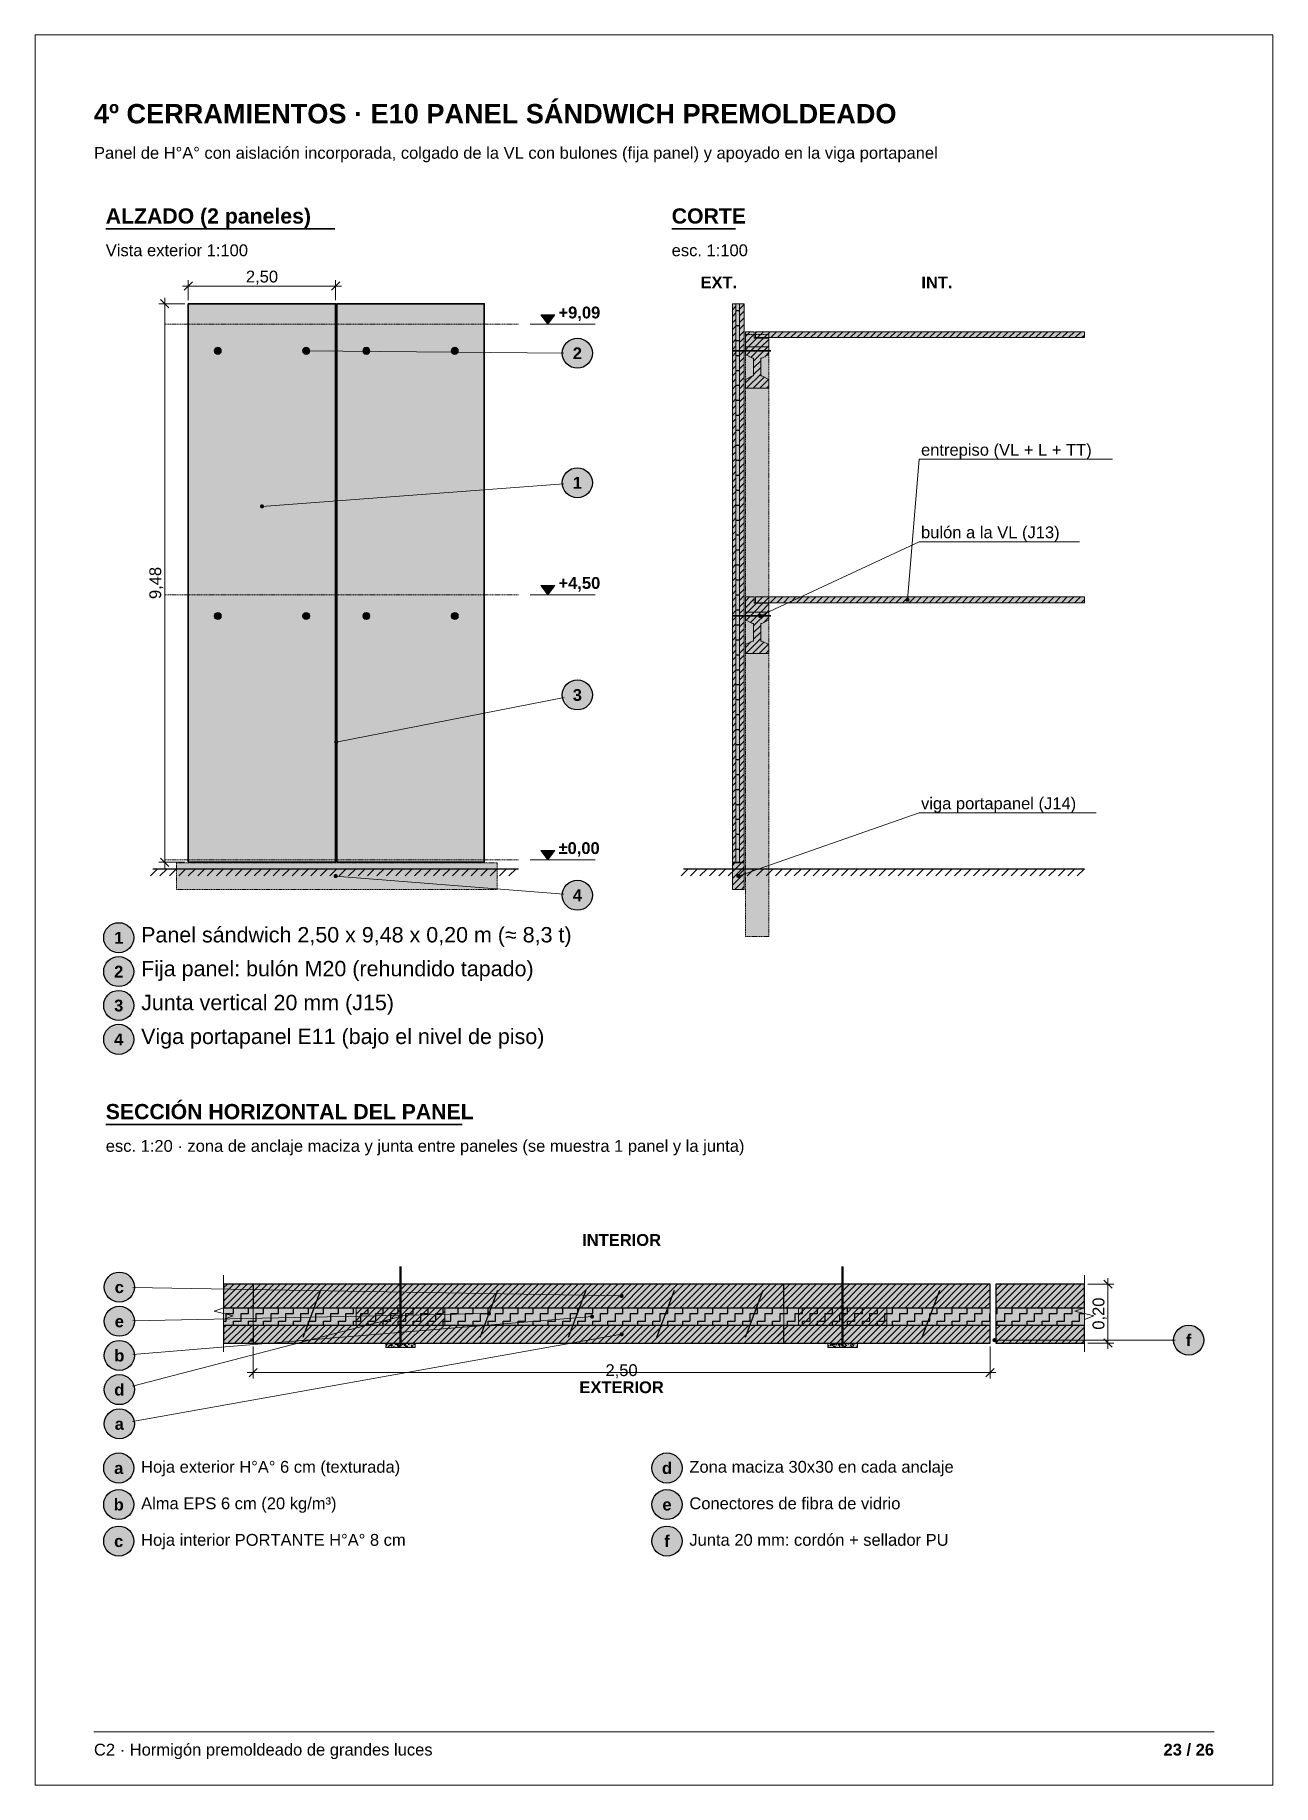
# Paper-space layout 'LAMINA 23' of a CAD drawing. Header units: millimetres. Extents: x 0 to 210, y 0 to 297.
# The model-space entities are those that its viewports show. They can reach past a viewport. Long polylines and large blocks are cut down to what shows.
import ezdxf
from ezdxf.enums import TextEntityAlignment as Align

# ---------------------------------------------------------------- set-up
doc = ezdxf.new("R2010")
doc.units = ezdxf.units.MM
doc.linetypes.add('DASHED', pattern=[1.524, 1.27, -0.254])
for name, color, linetype in [('CONTORNOS', 7, 'Continuous'), ('CONTORNOS-RAYADO', 8, 'Continuous'), ('CONTORNOS-RELLENO', 9, 'Continuous'), ('COTAS', 7, 'Continuous'), ('COTAS-RELLENO', 9, 'Continuous'), ('LINEAS', 7, 'Continuous'), ('LINEAS-RELLENO', 9, 'Continuous'), ('MARCO', 7, 'Continuous'), ('REFERENCIAS', 7, 'Continuous'), ('REFERENCIAS-RELLENO', 9, 'Continuous'), ('TEXTOS', 7, 'Continuous'), ('VIEWPORTS', 7, 'Continuous')]:
    doc.layers.add(name, color=color, linetype=linetype)
doc.styles.add('ARIAL', font='arial.ttf')
doc.styles.add('ARIAL-NEGRITA', font='arialbd.ttf')

msp = doc.modelspace()

# ---------------------------------------------------------------- hatches: boundary and pattern name
at = {"layer": 'CONTORNOS-RAYADO'}
h = msp.add_hatch(dxfattribs=at)
h.set_pattern_fill('ANSI31', color=8, scale=0.25)
h.paths.add_polyline_path([(5398.3, 156.6), (5398.9, 156.6), (5398.9, 251.4), (5398.3, 251.4)])
h = msp.add_hatch(dxfattribs=at)
h.set_pattern_fill('ZIGZAG', color=8, scale=0.2, angle=90)
h.paths.add_polyline_path([(5398.9, 156.6), (5399.5, 156.6), (5399.5, 251.4), (5398.9, 251.4)])
h = msp.add_hatch(dxfattribs=at)
h.set_pattern_fill('ANSI31', color=8, scale=0.25)
h.paths.add_polyline_path([(5399.5, 156.6), (5400.3, 156.6), (5400.3, 251.4), (5399.5, 251.4)])
h = msp.add_hatch(dxfattribs=at)
h.set_pattern_fill('ANSI31', color=8, scale=0.25)
h.paths.add_polyline_path([(5400.5, 244.05), (5404.5, 244.05), (5404.5, 245.55), (5402, 245.55), (5402, 246.65), (5400.5, 246.65)])
h = msp.add_hatch(dxfattribs=at)
h.set_pattern_fill('ANSI31', color=8, scale=0.25)
h.paths.add_polyline_path([(5402.2, 245.65), (5458, 245.65), (5458, 246.65), (5402.2, 246.65)])
h = msp.add_hatch(dxfattribs=at)
h.set_pattern_fill('ANSI31', color=8, scale=0.25)
h.paths.add_polyline_path([(5400.5, 237.05), (5404.5, 237.05), (5404.5, 238.55), (5403.3, 239.15), (5403.1, 239.15), (5403.1, 242.15), (5403.3, 242.15), (5404.5, 242.75), (5404.5, 244.05), (5400.5, 244.05), (5400.5, 242.75), (5401.7, 242.15), (5401.9, 242.15), (5401.9, 239.15), (5401.7, 239.15), (5400.5, 238.55)])
h = msp.add_hatch(dxfattribs=at)
h.set_pattern_fill('ANSI31', color=8, scale=0.25)
h.paths.add_polyline_path([(5400.5, 199.05), (5404.5, 199.05), (5404.5, 200.55), (5402, 200.55), (5402, 201.65), (5400.5, 201.65)])
h = msp.add_hatch(dxfattribs=at)
h.set_pattern_fill('ANSI31', color=8, scale=0.25)
h.paths.add_polyline_path([(5400.5, 192.05), (5404.5, 192.05), (5404.5, 193.55), (5403.3, 194.15), (5403.1, 194.15), (5403.1, 197.15), (5403.3, 197.15), (5404.5, 197.75), (5404.5, 199.05), (5400.5, 199.05), (5400.5, 197.75), (5401.7, 197.15), (5401.9, 197.15), (5401.9, 194.15), (5401.7, 194.15), (5400.5, 193.55)])
h = msp.add_hatch(dxfattribs=at)
h.set_pattern_fill('ANSI31', color=8, scale=0.25)
h.paths.add_polyline_path([(5402.2, 200.65), (5458, 200.65), (5458, 201.65), (5402.2, 201.65)])
h = msp.add_hatch(dxfattribs=at)
h.set_pattern_fill('ANSI31', color=8, scale=0.25)
h.paths.add_polyline_path([(5398.3, 152), (5400.3, 152), (5400.3, 156.5), (5398.3, 156.5)])
h = msp.add_hatch(dxfattribs=at)
h.set_pattern_fill('ANSI31', color=8, scale=0.25)
h.paths.add_polyline_path([(5312, 81), (5407, 81), (5407, 85), (5312, 85)])
h = msp.add_hatch(dxfattribs=at)
h.set_pattern_fill('ANSI31', color=8, scale=0.25)
h.paths.add_polyline_path([(5317, 81), (5442, 81), (5442, 85), (5317, 85)])
h = msp.add_hatch(dxfattribs=at)
h.set_pattern_fill('ANSI31', color=8, scale=0.25)
h.paths.add_polyline_path([(5443, 81), (5458, 81), (5458, 85), (5443, 85)])
h = msp.add_hatch(dxfattribs=at)
h.set_pattern_fill('ZIGZAG', color=8, scale=0.2)
h.paths.add_polyline_path([(5312, 78), (5407, 78), (5407, 81), (5312, 81)])
h = msp.add_hatch(dxfattribs=at)
h.set_pattern_fill('ZIGZAG', color=8, scale=0.2)
h.paths.add_polyline_path([(5317, 78), (5442, 78), (5442, 81), (5317, 81)])
h = msp.add_hatch(dxfattribs=at)
h.set_pattern_fill('ANSI31', color=8, scale=0.25)
h.paths.add_polyline_path([(5334.5, 78), (5349.5, 78), (5349.5, 81), (5334.5, 81)])
h = msp.add_hatch(dxfattribs=at)
h.set_pattern_fill('ANSI31', color=8, scale=0.25)
h.paths.add_polyline_path([(5409.5, 78), (5424.5, 78), (5424.5, 81), (5409.5, 81)])
h = msp.add_hatch(dxfattribs=at)
h.set_pattern_fill('ZIGZAG', color=8, scale=0.2)
h.paths.add_polyline_path([(5443, 78), (5458, 78), (5458, 81), (5443, 81)])
h = msp.add_hatch(dxfattribs=at)
h.set_pattern_fill('ANSI31', color=8, scale=0.25)
h.paths.add_polyline_path([(5312, 75), (5407, 75), (5407, 78), (5312, 78)])
h = msp.add_hatch(dxfattribs=at)
h.set_pattern_fill('ANSI31', color=8, scale=0.25)
h.paths.add_polyline_path([(5317, 75), (5442, 75), (5442, 78), (5317, 78)])
h = msp.add_hatch(dxfattribs=at)
h.set_pattern_fill('ANSI31', color=8, scale=0.25)
h.paths.add_polyline_path([(5443, 75), (5458, 75), (5458, 78), (5443, 78)])
h = msp.add_hatch(dxfattribs=at)
h.set_pattern_fill('AR-SAND', color=8, scale=0.015)
h.paths.add_polyline_path([(5339.5, 74.25), (5344.5, 74.25), (5344.5, 75), (5339.5, 75)])
h = msp.add_hatch(dxfattribs=at)
h.set_pattern_fill('AR-SAND', color=8, scale=0.015)
h.paths.add_polyline_path([(5414.5, 74.25), (5419.5, 74.25), (5419.5, 75), (5414.5, 75)])
at = {"layer": 'CONTORNOS-RELLENO', "true_color": 0xd9d3c7}
h = msp.add_hatch(color=254, dxfattribs=at)
h.dxf.hatch_style = 1
h.paths.add_polyline_path([(5306, 156.6), (5331, 156.6), (5331, 251.4), (5306, 251.4)])
h = msp.add_hatch(color=254, dxfattribs=at)
h.dxf.hatch_style = 1
h.paths.add_polyline_path([(5331.2, 156.6), (5356.2, 156.6), (5356.2, 251.4), (5331.2, 251.4)])
at = {"layer": 'CONTORNOS-RELLENO', "true_color": 0xd3d6d9}
h = msp.add_hatch(color=254, dxfattribs=at)
h.dxf.hatch_style = 1
h.paths.add_polyline_path([(5398.3, 156.6), (5398.9, 156.6), (5398.9, 251.4), (5398.3, 251.4)])
at = {"layer": 'CONTORNOS-RELLENO', "true_color": 0xfff5bf}
h = msp.add_hatch(color=254, dxfattribs=at)
h.dxf.hatch_style = 1
h.paths.add_polyline_path([(5398.9, 156.6), (5399.5, 156.6), (5399.5, 251.4), (5398.9, 251.4)])
at = {"layer": 'CONTORNOS-RELLENO', "true_color": 0xd3d6d9}
h = msp.add_hatch(color=254, dxfattribs=at)
h.dxf.hatch_style = 1
h.paths.add_polyline_path([(5399.5, 156.6), (5400.3, 156.6), (5400.3, 251.4), (5399.5, 251.4)])
h = msp.add_hatch(color=254, dxfattribs=at)
h.dxf.hatch_style = 1
h.paths.add_polyline_path([(5400.5, 244.05), (5404.5, 244.05), (5404.5, 245.55), (5402, 245.55), (5402, 246.65), (5400.5, 246.65)])
h = msp.add_hatch(color=254, dxfattribs=at)
h.dxf.hatch_style = 1
h.paths.add_polyline_path([(5402.2, 245.65), (5458, 245.65), (5458, 246.65), (5402.2, 246.65)])
at = {"layer": 'CONTORNOS-RELLENO', "true_color": 0xeceeef}
h = msp.add_hatch(color=7, dxfattribs=at)
h.dxf.hatch_style = 1
h.paths.add_polyline_path([(5400.5, 144), (5404.5, 144), (5404.5, 246.15), (5400.5, 246.15)])
at = {"layer": 'CONTORNOS-RELLENO', "true_color": 0xd3d6d9}
h = msp.add_hatch(color=254, dxfattribs=at)
h.dxf.hatch_style = 1
h.paths.add_polyline_path([(5400.5, 237.05), (5404.5, 237.05), (5404.5, 238.55), (5403.3, 239.15), (5403.1, 239.15), (5403.1, 242.15), (5403.3, 242.15), (5404.5, 242.75), (5404.5, 244.05), (5400.5, 244.05), (5400.5, 242.75), (5401.7, 242.15), (5401.9, 242.15), (5401.9, 239.15), (5401.7, 239.15), (5400.5, 238.55)])
h = msp.add_hatch(color=254, dxfattribs=at)
h.dxf.hatch_style = 1
h.paths.add_polyline_path([(5400.5, 199.05), (5404.5, 199.05), (5404.5, 200.55), (5402, 200.55), (5402, 201.65), (5400.5, 201.65)])
h = msp.add_hatch(color=254, dxfattribs=at)
h.dxf.hatch_style = 1
h.paths.add_polyline_path([(5400.5, 192.05), (5404.5, 192.05), (5404.5, 193.55), (5403.3, 194.15), (5403.1, 194.15), (5403.1, 197.15), (5403.3, 197.15), (5404.5, 197.75), (5404.5, 199.05), (5400.5, 199.05), (5400.5, 197.75), (5401.7, 197.15), (5401.9, 197.15), (5401.9, 194.15), (5401.7, 194.15), (5400.5, 193.55)])
h = msp.add_hatch(color=254, dxfattribs=at)
h.dxf.hatch_style = 1
h.paths.add_polyline_path([(5402.2, 200.65), (5458, 200.65), (5458, 201.65), (5402.2, 201.65)])
at = {"layer": 'CONTORNOS-RELLENO', "true_color": 0xb9cdb0}
h = msp.add_hatch(color=9, dxfattribs=at)
h.dxf.hatch_style = 1
h.paths.add_polyline_path([(5304, 152), (5358.4, 152), (5358.4, 156.5), (5304, 156.5)])
at = {"layer": 'CONTORNOS-RELLENO', "true_color": 0xd3d6d9}
h = msp.add_hatch(color=254, dxfattribs=at)
h.dxf.hatch_style = 1
h.paths.add_polyline_path([(5398.3, 152), (5400.3, 152), (5400.3, 156.5), (5398.3, 156.5)])
h = msp.add_hatch(color=254, dxfattribs=at)
h.dxf.hatch_style = 1
h.paths.add_polyline_path([(5312, 81), (5407, 81), (5407, 85), (5312, 85)])
h = msp.add_hatch(color=254, dxfattribs=at)
h.dxf.hatch_style = 1
h.paths.add_polyline_path([(5317, 81), (5442, 81), (5442, 85), (5317, 85)])
h = msp.add_hatch(color=254, dxfattribs=at)
h.dxf.hatch_style = 1
h.paths.add_polyline_path([(5443, 81), (5458, 81), (5458, 85), (5443, 85)])
at = {"layer": 'CONTORNOS-RELLENO', "true_color": 0xfff5bf}
h = msp.add_hatch(color=254, dxfattribs=at)
h.dxf.hatch_style = 1
h.paths.add_polyline_path([(5312, 78), (5407, 78), (5407, 81), (5312, 81)])
h = msp.add_hatch(color=254, dxfattribs=at)
h.dxf.hatch_style = 1
h.paths.add_polyline_path([(5317, 78), (5442, 78), (5442, 81), (5317, 81)])
at = {"layer": 'CONTORNOS-RELLENO', "true_color": 0xd3d6d9}
h = msp.add_hatch(color=254, dxfattribs=at)
h.dxf.hatch_style = 1
h.paths.add_polyline_path([(5334.5, 78), (5349.5, 78), (5349.5, 81), (5334.5, 81)])
h = msp.add_hatch(color=254, dxfattribs=at)
h.dxf.hatch_style = 1
h.paths.add_polyline_path([(5409.5, 78), (5424.5, 78), (5424.5, 81), (5409.5, 81)])
at = {"layer": 'CONTORNOS-RELLENO', "true_color": 0xfff5bf}
h = msp.add_hatch(color=254, dxfattribs=at)
h.dxf.hatch_style = 1
h.paths.add_polyline_path([(5443, 78), (5458, 78), (5458, 81), (5443, 81)])
at = {"layer": 'CONTORNOS-RELLENO', "true_color": 0xd3d6d9}
h = msp.add_hatch(color=254, dxfattribs=at)
h.dxf.hatch_style = 1
h.paths.add_polyline_path([(5312, 75), (5407, 75), (5407, 78), (5312, 78)])
h = msp.add_hatch(color=254, dxfattribs=at)
h.dxf.hatch_style = 1
h.paths.add_polyline_path([(5317, 75), (5442, 75), (5442, 78), (5317, 78)])
h = msp.add_hatch(color=254, dxfattribs=at)
h.dxf.hatch_style = 1
h.paths.add_polyline_path([(5443, 75), (5458, 75), (5458, 78), (5443, 78)])
at = {"layer": 'CONTORNOS-RELLENO', "true_color": 0x111111}
h = msp.add_hatch(color=250, dxfattribs=at)
h.dxf.hatch_style = 1
h.paths.add_polyline_path([(5316.5, 75.25), (5317, 75.25), (5317, 75.75), (5316.5, 75.75)])
at = {"layer": 'CONTORNOS-RELLENO', "true_color": 0xe9e9e9}
h = msp.add_hatch(color=254, dxfattribs=at)
h.dxf.hatch_style = 1
h.paths.add_polyline_path([(5339.5, 74.25), (5344.5, 74.25), (5344.5, 75), (5339.5, 75)])
h = msp.add_hatch(color=254, dxfattribs=at)
h.dxf.hatch_style = 1
h.paths.add_polyline_path([(5414.5, 74.25), (5419.5, 74.25), (5419.5, 75), (5414.5, 75)])
at = {"layer": 'CONTORNOS-RELLENO', "true_color": 0x111111}
h = msp.add_hatch(color=250, dxfattribs=at)
h.dxf.hatch_style = 1
h.paths.add_polyline_path([(5442.5, 75.25), (5443, 75.25), (5443, 75.75), (5442.5, 75.75)])
at = {"layer": 'COTAS-RELLENO', "true_color": 0x000000}
h = msp.add_hatch(color=18, dxfattribs=at)
h.dxf.hatch_style = 1
h.paths.add_polyline_path([(5365.8, 249.5), (5368.2, 249.5), (5367, 247.9)])
h = msp.add_hatch(color=18, dxfattribs=at)
h.dxf.hatch_style = 1
h.paths.add_polyline_path([(5365.8, 203.6), (5368.2, 203.6), (5367, 202)])
h = msp.add_hatch(color=18, dxfattribs=at)
h.dxf.hatch_style = 1
h.paths.add_polyline_path([(5365.8, 158.6), (5368.2, 158.6), (5367, 157)])
at = {"layer": 'LINEAS-RELLENO', "true_color": 0x777777}
h = msp.add_hatch(color=8, dxfattribs=at)
h.dxf.hatch_style = 1
edge = h.paths.add_edge_path()
edge.add_arc((5311, 243.4), 0.6, 0, 360)
h = msp.add_hatch(color=8, dxfattribs=at)
h.dxf.hatch_style = 1
edge = h.paths.add_edge_path()
edge.add_arc((5326, 243.4), 0.6, 0, 360)
h = msp.add_hatch(color=8, dxfattribs=at)
h.dxf.hatch_style = 1
edge = h.paths.add_edge_path()
edge.add_arc((5336.2, 243.4), 0.6, 0, 360)
h = msp.add_hatch(color=8, dxfattribs=at)
h.dxf.hatch_style = 1
edge = h.paths.add_edge_path()
edge.add_arc((5351.2, 243.4), 0.6, 0, 360)
h = msp.add_hatch(color=8, dxfattribs=at)
h.dxf.hatch_style = 1
edge = h.paths.add_edge_path()
edge.add_arc((5311, 198.4), 0.6, 0, 360)
h = msp.add_hatch(color=8, dxfattribs=at)
h.dxf.hatch_style = 1
edge = h.paths.add_edge_path()
edge.add_arc((5326, 198.4), 0.6, 0, 360)
h = msp.add_hatch(color=8, dxfattribs=at)
h.dxf.hatch_style = 1
edge = h.paths.add_edge_path()
edge.add_arc((5336.2, 198.4), 0.6, 0, 360)
h = msp.add_hatch(color=8, dxfattribs=at)
h.dxf.hatch_style = 1
edge = h.paths.add_edge_path()
edge.add_arc((5351.2, 198.4), 0.6, 0, 360)
at = {"layer": 'REFERENCIAS-RELLENO', "true_color": 0x000000}
h = msp.add_hatch(color=18, dxfattribs=at)
h.dxf.hatch_style = 1
edge = h.paths.add_edge_path()
edge.add_arc((5326, 243.4), 0.35, 0, 360)
at = {"layer": 'REFERENCIAS-RELLENO', "true_color": 0xffffff}
h = msp.add_hatch(color=7, dxfattribs=at)
h.dxf.hatch_style = 1
edge = h.paths.add_edge_path()
edge.add_arc((5372, 243), 2.55, 0, 360)
h = msp.add_hatch(color=7, dxfattribs=at)
h.dxf.hatch_style = 1
edge = h.paths.add_edge_path()
edge.add_arc((5372, 221), 2.55, 0, 360)
at = {"layer": 'REFERENCIAS-RELLENO', "true_color": 0x000000}
h = msp.add_hatch(color=18, dxfattribs=at)
h.dxf.hatch_style = 1
edge = h.paths.add_edge_path()
edge.add_arc((5318.5, 217), 0.35, 0, 360)
h = msp.add_hatch(color=18, dxfattribs=at)
h.dxf.hatch_style = 1
edge = h.paths.add_edge_path()
edge.add_arc((5428, 201.15), 0.35, 0, 360)
h = msp.add_hatch(color=18, dxfattribs=at)
h.dxf.hatch_style = 1
edge = h.paths.add_edge_path()
edge.add_arc((5403, 198.4), 0.35, 0, 360)
at = {"layer": 'REFERENCIAS-RELLENO', "true_color": 0xffffff}
h = msp.add_hatch(color=7, dxfattribs=at)
h.dxf.hatch_style = 1
edge = h.paths.add_edge_path()
edge.add_arc((5372, 185), 2.55, 0, 360)
at = {"layer": 'REFERENCIAS-RELLENO', "true_color": 0x000000}
h = msp.add_hatch(color=18, dxfattribs=at)
h.dxf.hatch_style = 1
edge = h.paths.add_edge_path()
edge.add_arc((5331.1, 177), 0.35, 0, 360)
h = msp.add_hatch(color=18, dxfattribs=at)
h.dxf.hatch_style = 1
edge = h.paths.add_edge_path()
edge.add_arc((5331, 154.25), 0.35, 0, 360)
h = msp.add_hatch(color=18, dxfattribs=at)
h.dxf.hatch_style = 1
edge = h.paths.add_edge_path()
edge.add_arc((5399.3, 154.25), 0.35, 0, 360)
at = {"layer": 'REFERENCIAS-RELLENO', "true_color": 0xffffff}
h = msp.add_hatch(color=7, dxfattribs=at)
h.dxf.hatch_style = 1
edge = h.paths.add_edge_path()
edge.add_arc((5372, 151), 2.55, 0, 360)
h = msp.add_hatch(color=7, dxfattribs=at)
h.dxf.hatch_style = 1
edge = h.paths.add_edge_path()
edge.add_arc((5294.2, 143.8), 2.55, 0, 360)
h = msp.add_hatch(color=7, dxfattribs=at)
h.dxf.hatch_style = 1
edge = h.paths.add_edge_path()
edge.add_arc((5294.2, 138.05), 2.55, 0, 360)
h = msp.add_hatch(color=7, dxfattribs=at)
h.dxf.hatch_style = 1
edge = h.paths.add_edge_path()
edge.add_arc((5294.2, 132.3), 2.55, 0, 360)
h = msp.add_hatch(color=7, dxfattribs=at)
h.dxf.hatch_style = 1
edge = h.paths.add_edge_path()
edge.add_arc((5294.2, 126.55), 2.55, 0, 360)
h = msp.add_hatch(color=7, dxfattribs=at)
h.dxf.hatch_style = 1
edge = h.paths.add_edge_path()
edge.add_arc((5294.3, 84.5), 2.55, 0, 360)
at = {"layer": 'REFERENCIAS-RELLENO', "true_color": 0x000000}
h = msp.add_hatch(color=18, dxfattribs=at)
h.dxf.hatch_style = 1
edge = h.paths.add_edge_path()
edge.add_arc((5379.5, 83), 0.35, 0, 360)
at = {"layer": 'REFERENCIAS-RELLENO', "true_color": 0xffffff}
h = msp.add_hatch(color=7, dxfattribs=at)
h.dxf.hatch_style = 1
edge = h.paths.add_edge_path()
edge.add_arc((5294.3, 78.7), 2.55, 0, 360)
at = {"layer": 'REFERENCIAS-RELLENO', "true_color": 0x000000}
h = msp.add_hatch(color=18, dxfattribs=at)
h.dxf.hatch_style = 1
edge = h.paths.add_edge_path()
edge.add_arc((5357, 80), 0.35, 0, 360)
h = msp.add_hatch(color=18, dxfattribs=at)
h.dxf.hatch_style = 1
edge = h.paths.add_edge_path()
edge.add_arc((5342, 79.5), 0.35, 0, 360)
h = msp.add_hatch(color=18, dxfattribs=at)
h.dxf.hatch_style = 1
edge = h.paths.add_edge_path()
edge.add_arc((5374.5, 79.5), 0.35, 0, 360)
at = {"layer": 'REFERENCIAS-RELLENO', "true_color": 0xffffff}
h = msp.add_hatch(color=7, dxfattribs=at)
h.dxf.hatch_style = 1
edge = h.paths.add_edge_path()
edge.add_arc((5475.7, 75.5), 2.55, 0, 360)
h = msp.add_hatch(color=7, dxfattribs=at)
h.dxf.hatch_style = 1
edge = h.paths.add_edge_path()
edge.add_arc((5294.3, 72.9), 2.55, 0, 360)
at = {"layer": 'REFERENCIAS-RELLENO', "true_color": 0x000000}
h = msp.add_hatch(color=18, dxfattribs=at)
h.dxf.hatch_style = 1
edge = h.paths.add_edge_path()
edge.add_arc((5379.5, 76.5), 0.35, 0, 360)
h = msp.add_hatch(color=18, dxfattribs=at)
h.dxf.hatch_style = 1
edge = h.paths.add_edge_path()
edge.add_arc((5442.75, 75.5), 0.35, 0, 360)
at = {"layer": 'REFERENCIAS-RELLENO', "true_color": 0xffffff}
h = msp.add_hatch(color=7, dxfattribs=at)
h.dxf.hatch_style = 1
edge = h.paths.add_edge_path()
edge.add_arc((5294.3, 67.1), 2.55, 0, 360)
h = msp.add_hatch(color=7, dxfattribs=at)
h.dxf.hatch_style = 1
edge = h.paths.add_edge_path()
edge.add_arc((5294.3, 61.3), 2.55, 0, 360)
h = msp.add_hatch(color=7, dxfattribs=at)
h.dxf.hatch_style = 1
edge = h.paths.add_edge_path()
edge.add_arc((5294.2, 53.8), 2.55, 0, 360)
h = msp.add_hatch(color=7, dxfattribs=at)
h.dxf.hatch_style = 1
edge = h.paths.add_edge_path()
edge.add_arc((5387.2, 53.8), 2.55, 0, 360)
h = msp.add_hatch(color=7, dxfattribs=at)
h.dxf.hatch_style = 1
edge = h.paths.add_edge_path()
edge.add_arc((5294.2, 47.6), 2.55, 0, 360)
h = msp.add_hatch(color=7, dxfattribs=at)
h.dxf.hatch_style = 1
edge = h.paths.add_edge_path()
edge.add_arc((5387.2, 47.6), 2.55, 0, 360)
h = msp.add_hatch(color=7, dxfattribs=at)
h.dxf.hatch_style = 1
edge = h.paths.add_edge_path()
edge.add_arc((5294.2, 41.4), 2.55, 0, 360)
h = msp.add_hatch(color=7, dxfattribs=at)
h.dxf.hatch_style = 1
edge = h.paths.add_edge_path()
edge.add_arc((5387.2, 41.4), 2.55, 0, 360)

# ---------------------------------------------------------------- linework, layer by layer
at = {"layer": 'CONTORNOS', "lineweight": 35}
for points in [[(5306, 156.6), (5331, 156.6), (5331, 251.4), (5306, 251.4)], [(5331.2, 156.6), (5356.2, 156.6), (5356.2, 251.4), (5331.2, 251.4)]]:
    msp.add_lwpolyline(points, close=True, dxfattribs=at)
at = {"layer": 'CONTORNOS', "lineweight": 13}
for points in [[(5398.3, 156.6), (5398.9, 156.6), (5398.9, 251.4), (5398.3, 251.4)], [(5402.2, 245.65), (5458, 245.65), (5458, 246.65), (5402.2, 246.65)], [(5402.2, 200.65), (5458, 200.65), (5458, 201.65), (5402.2, 201.65)], [(5398.3, 152), (5400.3, 152), (5400.3, 156.5), (5398.3, 156.5)], [(5334.5, 78), (5349.5, 78), (5349.5, 81), (5334.5, 81)], [(5409.5, 78), (5424.5, 78), (5424.5, 81), (5409.5, 81)]]:
    msp.add_lwpolyline(points, close=True, dxfattribs=at)
at = {"layer": 'CONTORNOS', "lineweight": 9}
for points in [[(5398.9, 156.6), (5399.5, 156.6), (5399.5, 251.4), (5398.9, 251.4)], [(5312, 78), (5407, 78), (5407, 81), (5312, 81)], [(5317, 78), (5442, 78), (5442, 81), (5317, 81)], [(5443, 78), (5458, 78), (5458, 81), (5443, 81)], [(5339.5, 74.25), (5344.5, 74.25), (5344.5, 75), (5339.5, 75)], [(5414.5, 74.25), (5419.5, 74.25), (5419.5, 75), (5414.5, 75)]]:
    msp.add_lwpolyline(points, close=True, dxfattribs=at)
at = {"layer": 'CONTORNOS', "lineweight": 18}
for points in [[(5399.5, 156.6), (5400.3, 156.6), (5400.3, 251.4), (5399.5, 251.4)], [(5400.5, 244.05), (5404.5, 244.05), (5404.5, 245.55), (5402, 245.55), (5402, 246.65), (5400.5, 246.65)], [(5400.5, 237.05), (5404.5, 237.05), (5404.5, 238.55), (5403.3, 239.15), (5403.1, 239.15), (5403.1, 242.15), (5403.3, 242.15), (5404.5, 242.75), (5404.5, 244.05), (5400.5, 244.05), (5400.5, 242.75), (5401.7, 242.15), (5401.9, 242.15), (5401.9, 239.15), (5401.7, 239.15), (5400.5, 238.55)], [(5400.5, 199.05), (5404.5, 199.05), (5404.5, 200.55), (5402, 200.55), (5402, 201.65), (5400.5, 201.65)], [(5400.5, 192.05), (5404.5, 192.05), (5404.5, 193.55), (5403.3, 194.15), (5403.1, 194.15), (5403.1, 197.15), (5403.3, 197.15), (5404.5, 197.75), (5404.5, 199.05), (5400.5, 199.05), (5400.5, 197.75), (5401.7, 197.15), (5401.9, 197.15), (5401.9, 194.15), (5401.7, 194.15), (5400.5, 193.55)]]:
    msp.add_lwpolyline(points, close=True, dxfattribs=at)
at = {"layer": 'CONTORNOS', "linetype": 'DASHED', "lineweight": 13, "ltscale": 0.15}
for points in [[(5400.5, 144), (5404.5, 144), (5404.5, 246.15), (5400.5, 246.15)], [(5304, 152), (5358.4, 152), (5358.4, 156.5), (5304, 156.5)]]:
    msp.add_lwpolyline(points, close=True, dxfattribs=at)
at = {"layer": 'CONTORNOS', "lineweight": 25}
for points in [[(5312, 81), (5407, 81), (5407, 85), (5312, 85)], [(5317, 81), (5442, 81), (5442, 85), (5317, 85)], [(5443, 81), (5458, 81), (5458, 85), (5443, 85)], [(5312, 75), (5407, 75), (5407, 78), (5312, 78)], [(5317, 75), (5442, 75), (5442, 78), (5317, 78)], [(5443, 75), (5458, 75), (5458, 78), (5443, 78)]]:
    msp.add_lwpolyline(points, close=True, dxfattribs=at)
at = {"layer": 'COTAS', "lineweight": 13}
for points in [[(5305, 254.4), (5332, 254.4)], [(5302, 155.6), (5302, 252.4)], [(5364, 247.9), (5375, 247.9)], [(5364, 202), (5375, 202)], [(5364, 157), (5375, 157)], [(5462, 74), (5462, 86)], [(5316, 70), (5443, 70)]]:
    msp.add_lwpolyline(points, dxfattribs=at)
at = {"layer": 'COTAS', "lineweight": 35}
for points in [[(5305.3, 253.7), (5306.7, 255.1)], [(5330.3, 253.7), (5331.7, 255.1)], [(5302.7, 250.7), (5301.3, 252.1)], [(5302.7, 155.9), (5301.3, 157.3)], [(5462.7, 84.3), (5461.3, 85.7)], [(5462.7, 74.3), (5461.3, 75.7)], [(5316.3, 69.3), (5317.7, 70.7)], [(5441.3, 69.3), (5442.7, 70.7)]]:
    msp.add_lwpolyline(points, dxfattribs=at)
at = {"layer": 'COTAS', "lineweight": 9}
for points in [[(5306, 252), (5306, 255.4)], [(5331, 252), (5331, 255.4)], [(5305.4, 251.4), (5301, 251.4)], [(5305.4, 156.6), (5301, 156.6)], [(5458.6, 85), (5463, 85)], [(5317, 74.4), (5317, 69)], [(5442, 74.4), (5442, 69)], [(5458.6, 75), (5463, 75)]]:
    msp.add_lwpolyline(points, dxfattribs=at)
for points in [[(5365.8, 249.5), (5368.2, 249.5), (5367, 247.9)], [(5365.8, 203.6), (5368.2, 203.6), (5367, 202)], [(5365.8, 158.6), (5368.2, 158.6), (5367, 157)]]:
    msp.add_lwpolyline(points, close=True, dxfattribs=at)
at = {"layer": 'LINEAS', "lineweight": 35}
for points in [[(5292, 264.1), (5330.88, 264.1)], [(5388, 264.1), (5398.8, 264.1)], [(5398.3, 243.4), (5404.8, 243.4)], [(5398.3, 198.4), (5404.8, 198.4)], [(5292, 112.1), (5352.48, 112.1)]]:
    msp.add_lwpolyline(points, dxfattribs=at)
at = {"layer": 'LINEAS', "color": 251, "linetype": 'DASHED', "lineweight": 13, "ltscale": 0.15, "true_color": 0x666666}
for points in [[(5302, 247.9), (5362, 247.9)], [(5302, 202), (5362, 202)], [(5302, 157), (5362, 157)]]:
    msp.add_lwpolyline(points, dxfattribs=at)
at = {"layer": 'LINEAS', "lineweight": 9}
for points in [[(5300.8, 155.5), (5299.6, 154.3)], [(5302.4, 155.5), (5301.2, 154.3)], [(5304, 155.5), (5302.8, 154.3)], [(5305.6, 155.5), (5304.4, 154.3)], [(5307.2, 155.5), (5306, 154.3)], [(5308.8, 155.5), (5307.6, 154.3)], [(5310.4, 155.5), (5309.2, 154.3)], [(5312, 155.5), (5310.8, 154.3)], [(5313.6, 155.5), (5312.4, 154.3)], [(5315.2, 155.5), (5314, 154.3)], [(5316.8, 155.5), (5315.6, 154.3)], [(5318.4, 155.5), (5317.2, 154.3)], [(5320, 155.5), (5318.8, 154.3)], [(5321.6, 155.5), (5320.4, 154.3)], [(5323.2, 155.5), (5322, 154.3)], [(5324.8, 155.5), (5323.6, 154.3)], [(5326.4, 155.5), (5325.2, 154.3)], [(5328, 155.5), (5326.8, 154.3)], [(5329.6, 155.5), (5328.4, 154.3)], [(5331.2, 155.5), (5330, 154.3)], [(5332.8, 155.5), (5331.6, 154.3)], [(5334.4, 155.5), (5333.2, 154.3)], [(5336, 155.5), (5334.8, 154.3)], [(5337.6, 155.5), (5336.4, 154.3)], [(5339.2, 155.5), (5338, 154.3)], [(5340.8, 155.5), (5339.6, 154.3)], [(5342.4, 155.5), (5341.2, 154.3)], [(5344, 155.5), (5342.8, 154.3)], [(5345.6, 155.5), (5344.4, 154.3)], [(5347.2, 155.5), (5346, 154.3)], [(5348.8, 155.5), (5347.6, 154.3)], [(5350.4, 155.5), (5349.2, 154.3)], [(5352, 155.5), (5350.8, 154.3)], [(5353.6, 155.5), (5352.4, 154.3)], [(5355.2, 155.5), (5354, 154.3)], [(5356.8, 155.5), (5355.6, 154.3)], [(5358.4, 155.5), (5357.2, 154.3)], [(5360, 155.5), (5358.8, 154.3)], [(5361.6, 155.5), (5360.4, 154.3)], [(5390.8, 155.5), (5389.6, 154.3)], [(5392.4, 155.5), (5391.2, 154.3)], [(5394, 155.5), (5392.8, 154.3)], [(5395.6, 155.5), (5394.4, 154.3)], [(5397.2, 155.5), (5396, 154.3)], [(5398.8, 155.5), (5397.6, 154.3)], [(5400.4, 155.5), (5399.2, 154.3)], [(5402, 155.5), (5400.8, 154.3)], [(5403.6, 155.5), (5402.4, 154.3)], [(5405.2, 155.5), (5404, 154.3)], [(5406.8, 155.5), (5405.6, 154.3)], [(5408.4, 155.5), (5407.2, 154.3)], [(5410, 155.5), (5408.8, 154.3)], [(5411.6, 155.5), (5410.4, 154.3)], [(5413.2, 155.5), (5412, 154.3)], [(5414.8, 155.5), (5413.6, 154.3)], [(5416.4, 155.5), (5415.2, 154.3)], [(5418, 155.5), (5416.8, 154.3)], [(5419.6, 155.5), (5418.4, 154.3)], [(5421.2, 155.5), (5420, 154.3)], [(5422.8, 155.5), (5421.6, 154.3)], [(5424.4, 155.5), (5423.2, 154.3)], [(5426, 155.5), (5424.8, 154.3)], [(5427.6, 155.5), (5426.4, 154.3)], [(5429.2, 155.5), (5428, 154.3)], [(5430.8, 155.5), (5429.6, 154.3)], [(5432.4, 155.5), (5431.2, 154.3)], [(5434, 155.5), (5432.8, 154.3)], [(5435.6, 155.5), (5434.4, 154.3)], [(5437.2, 155.5), (5436, 154.3)], [(5438.8, 155.5), (5437.6, 154.3)], [(5440.4, 155.5), (5439.2, 154.3)], [(5442, 155.5), (5440.8, 154.3)], [(5443.6, 155.5), (5442.4, 154.3)], [(5445.2, 155.5), (5444, 154.3)], [(5446.8, 155.5), (5445.6, 154.3)], [(5448.4, 155.5), (5447.2, 154.3)], [(5450, 155.5), (5448.8, 154.3)], [(5451.6, 155.5), (5450.4, 154.3)], [(5453.2, 155.5), (5452, 154.3)], [(5454.8, 155.5), (5453.6, 154.3)], [(5456.4, 155.5), (5455.2, 154.3)], [(5458, 155.5), (5456.8, 154.3)]]:
    msp.add_lwpolyline(points, dxfattribs=at)
at = {"layer": 'LINEAS', "lineweight": 25}
for points in [[(5300, 155.5), (5362, 155.5)], [(5390, 155.5), (5458, 155.5)]]:
    msp.add_lwpolyline(points, dxfattribs=at)
at = {"layer": 'LINEAS', "lineweight": 13}
for points in [[(5312, 73.5), (5312, 79), (5313.6, 79.6), (5310.4, 80.4), (5312, 81), (5312, 86.5)], [(5458, 73.5), (5458, 79), (5459.6, 79.6), (5456.4, 80.4), (5458, 81), (5458, 86.5)]]:
    msp.add_lwpolyline(points, dxfattribs=at)
at = {"layer": 'LINEAS', "lineweight": 50}
for points in [[(5342, 74.5), (5342, 88)], [(5417, 74.5), (5417, 88)]]:
    msp.add_lwpolyline(points, dxfattribs=at)
at = {"layer": 'LINEAS', "color": 97, "lineweight": 25, "true_color": 0x2e7d32}
for points in [[(5325.5, 76), (5328.5, 84)], [(5355.5, 76), (5358.5, 84)], [(5370.5, 76), (5373.5, 84)], [(5385.5, 76), (5388.5, 84)], [(5400.5, 76), (5403.5, 84)], [(5430.5, 76), (5433.5, 84)]]:
    msp.add_lwpolyline(points, dxfattribs=at)
at = {"layer": 'LINEAS', "lineweight": 9}
for centre in [(5311, 243.4), (5326, 243.4), (5336.2, 243.4), (5351.2, 243.4), (5311, 198.4), (5326, 198.4), (5336.2, 198.4), (5351.2, 198.4)]:
    msp.add_circle(centre, 0.6, dxfattribs=at)
at = {"layer": 'MARCO', "color": 253, "lineweight": 13, "true_color": 0x999999}
msp.add_lwpolyline([(5290, 9), (5480, 9)], dxfattribs=at)
at = {"layer": 'REFERENCIAS', "lineweight": 13}
for points in [[(5326, 243.4), (5369.7, 243.02)], [(5428, 201.15), (5430, 225)], [(5430, 225), (5462.8, 225)], [(5318.5, 217), (5369.71, 220.83)], [(5403, 198.4), (5430, 211)], [(5430, 211), (5457.2, 211)], [(5331.1, 177), (5369.74, 184.56)], [(5399.3, 154.25), (5430, 165)], [(5430, 165), (5460, 165)], [(5331, 154.25), (5369.71, 151.18)], [(5379.5, 83), (5296.6, 84.46)], [(5342, 79.5), (5296.53, 67.68)], [(5374.5, 79.5), (5296.59, 73.09)], [(5357, 80), (5296.6, 78.75)], [(5379.5, 76.5), (5296.56, 61.7)], [(5442.75, 75.5), (5473.4, 75.5)]]:
    msp.add_lwpolyline(points, dxfattribs=at)
at = {"layer": 'REFERENCIAS', "lineweight": 25}
for centre in [(5372, 243), (5372, 221), (5372, 185), (5372, 151), (5294.2, 143.8), (5294.2, 138.05), (5294.2, 132.3), (5294.2, 126.55), (5294.3, 84.5), (5294.3, 78.7), (5475.7, 75.5), (5294.3, 72.9), (5294.3, 67.1), (5294.3, 61.3), (5294.2, 53.8), (5387.2, 53.8), (5294.2, 47.6), (5387.2, 47.6), (5294.2, 41.4), (5387.2, 41.4)]:
    msp.add_circle(centre, 2.55, dxfattribs=at)

# ---------------------------------------------------------------- texts
at = {"layer": 'COTAS', "style": 'ARIAL'}
for p in [(5318.5, 255), (5379.5, 69.4)]:
    msp.add_text('2,50', height=2.005, dxfattribs=at).set_placement(p, align=Align.CENTER)
at = {"layer": 'COTAS', "style": 'ARIAL-NEGRITA'}
for s, p in [('+9,09', (5368.8, 248.9)), ('+4,50', (5368.8, 203)), ('±0,00', (5368.8, 158))]:
    msp.add_text(s, height=2.005, dxfattribs=at).set_placement(p)
at = {"layer": 'COTAS', "style": 'ARIAL'}
for s, p in [('9,48', (5301.4, 204)), ('0,20', (5461.4, 80))]:
    msp.add_text(s, height=2.005, rotation=90, dxfattribs=at).set_placement(p, align=Align.CENTER)
at = {"layer": 'MARCO', "color": 251, "true_color": 0x666666, "style": 'ARIAL'}
msp.add_text('C2 · Hormigón premoldeado de grandes luces', height=2.0048, dxfattribs=at).set_placement((5290, 5))
at = {"layer": 'MARCO', "color": 250, "true_color": 0x444444, "style": 'ARIAL-NEGRITA'}
msp.add_text('23 / 26', height=2.005, dxfattribs=at).set_placement((5480, 5), align=Align.RIGHT)
at = {"layer": 'REFERENCIAS', "style": 'ARIAL-NEGRITA'}
for s, p in [('2', (5372, 241.99)), ('1', (5372, 219.99)), ('3', (5372, 183.99)), ('4', (5372, 149.99)), ('1', (5294.2, 142.79)), ('2', (5294.2, 137.04)), ('3', (5294.2, 131.29)), ('4', (5294.2, 125.54)), ('c', (5294.3, 83.49)), ('e', (5294.3, 77.69)), ('f', (5475.7, 74.49)), ('b', (5294.3, 71.89)), ('d', (5294.3, 66.09)), ('a', (5294.3, 60.29)), ('a', (5294.2, 52.79)), ('d', (5387.2, 52.79)), ('b', (5294.2, 46.59)), ('e', (5387.2, 46.59)), ('c', (5294.2, 40.39)), ('f', (5387.2, 40.39))]:
    msp.add_text(s, height=2, dxfattribs=at).set_placement(p, align=Align.CENTER)
at = {"layer": 'TEXTOS'}
for s, height, style, p in [('4º CERRAMIENTOS · E10 PANEL SÁNDWICH PREMOLDEADO', 3.2936, 'ARIAL-NEGRITA', (5290, 282)), ('ALZADO (2 paneles)', 2.5776, 'ARIAL-NEGRITA', (5292, 265)), ('CORTE', 2.578, 'ARIAL-NEGRITA', (5388, 265)), ('entrepiso (VL + L + TT)', 2.0048, 'ARIAL', (5430.3, 225.6)), ('bulón a la VL (J13)', 2.0048, 'ARIAL', (5430.3, 211.6)), ('viga portapanel (J14)', 2.0048, 'ARIAL', (5430.3, 165.6)), ('Panel sándwich 2,50 x 9,48 x 0,20 m (≈ 8,3 t)', 2.6062, 'ARIAL', (5298, 143)), ('Fija panel: bulón M20 (rehundido tapado)', 2.6062, 'ARIAL', (5298, 137.25)), ('Junta vertical 20 mm (J15)', 2.6062, 'ARIAL', (5298, 131.5)), ('Viga portapanel E11 (bajo el nivel de piso)', 2.6062, 'ARIAL', (5298, 125.75)), ('SECCIÓN HORIZONTAL DEL PANEL', 2.5776, 'ARIAL-NEGRITA', (5292, 113)), ('Hoja exterior H°A° 6 cm (texturada)', 2.0048, 'ARIAL', (5298, 53)), ('Zona maciza 30x30 en cada anclaje', 2.0048, 'ARIAL', (5391, 53)), ('Alma EPS 6 cm (20 kg/m³)', 2.0048, 'ARIAL', (5298, 46.8)), ('Conectores de fibra de vidrio', 2.0048, 'ARIAL', (5391, 46.8)), ('Hoja interior PORTANTE H°A° 8 cm', 2.0048, 'ARIAL', (5298, 40.6)), ('Junta 20 mm: cordón + sellador PU', 2.0048, 'ARIAL', (5391, 40.6))]:
    msp.add_text(s, height=height, dxfattribs=dict(at, style=style)).set_placement(p)
at = {"layer": 'TEXTOS', "color": 250, "true_color": 0x333333, "style": 'ARIAL'}
msp.add_text('Panel de H°A° con aislación incorporada, colgado de la VL con bulones (fija panel) y apoyado en la viga portapanel', height=2.0048, dxfattribs=at).set_placement((5290, 276))
at = {"layer": 'TEXTOS', "color": 250, "true_color": 0x222222, "style": 'ARIAL'}
for s, height, p in [('Vista exterior 1:100', 2.0048, (5292, 259.46)), ('esc. 1:100', 2.005, (5388, 259.46)), ('esc. 1:20 · zona de anclaje maciza y junta entre paneles (se muestra 1 panel y la junta)', 2.0048, (5292, 107.46))]:
    msp.add_text(s, height=height, dxfattribs=at).set_placement(p)
at = {"layer": 'TEXTOS', "style": 'ARIAL-NEGRITA'}
for s, p in [('EXT.', (5396, 254)), ('INT.', (5433, 254)), ('INTERIOR', (5379.5, 91.5)), ('EXTERIOR', (5379.5, 66.5))]:
    msp.add_text(s, height=2.005, dxfattribs=at).set_placement(p, align=Align.CENTER)

psp = doc.layouts.new('LAMINA 23')

# ---------------------------------------------------------------- viewports
at = {"layer": 'VIEWPORTS'}
psp.add_viewport(center=(105, 148.5), size=(210, 297), view_center_point=(5385, 148.5), view_height=297, dxfattribs=at)

doc.saveas('drawing.dxf')
